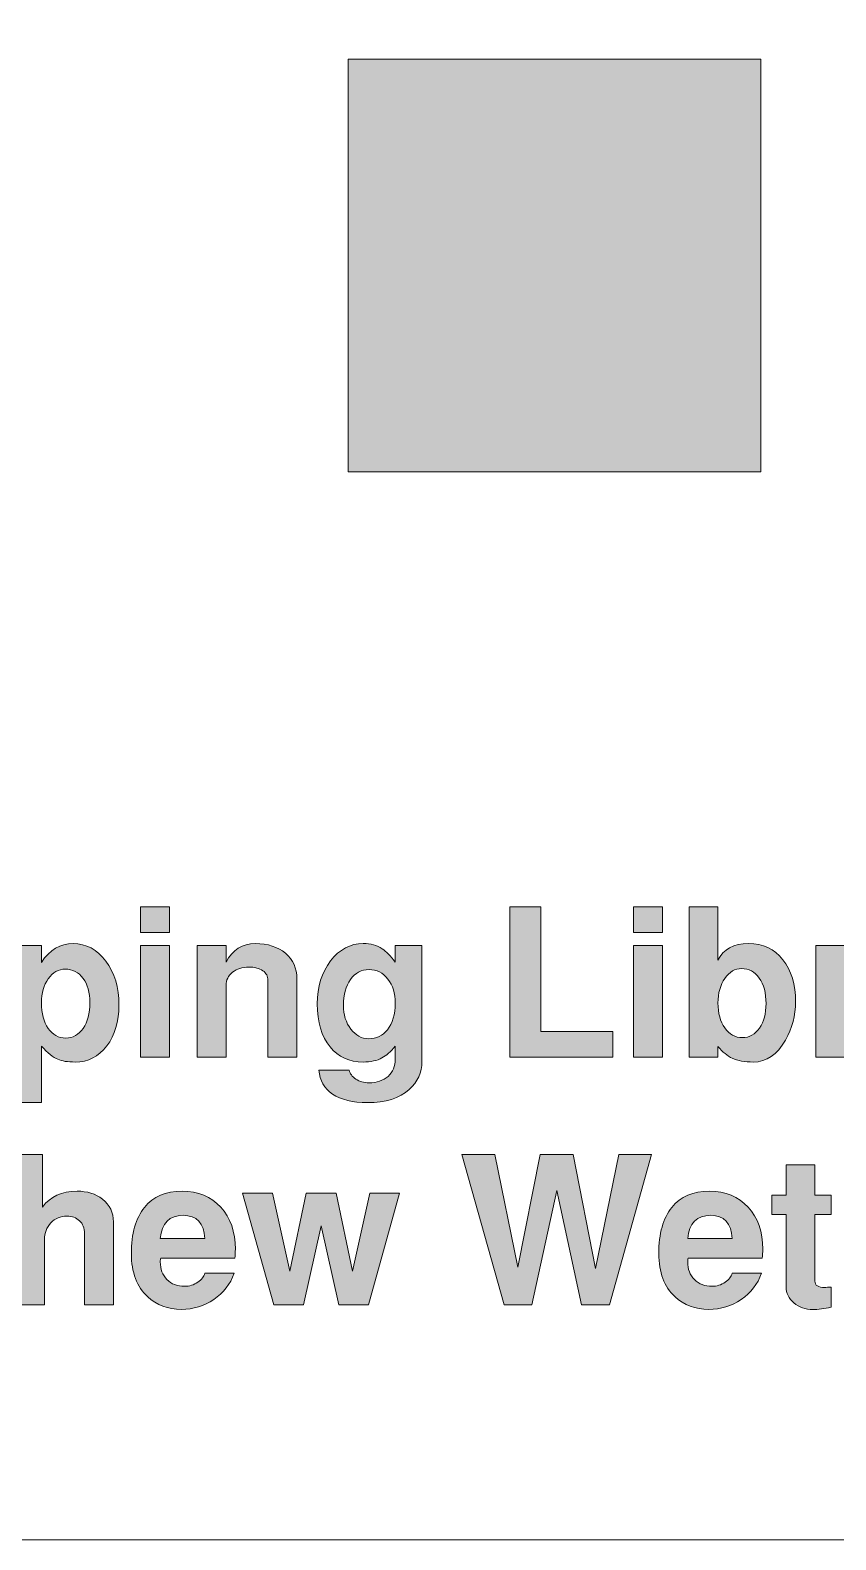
# Model space of a CAD drawing. Header units: inches. Extents: x 1.03 to 7.31, y -7.43 to -0.85.
# Drawn here: x 5.836 to 6.324, y -7.431 to -6.516 of the extents above; entities that cross this region are included whole.
import ezdxf

# ---------------------------------------------------------------- set-up
doc = ezdxf.new("R2010")
doc.units = ezdxf.units.IN
doc.header["$MEASUREMENT"] = 0
doc.layers.add('Layer 1', color=7, linetype='Continuous')

# ---------------------------------------------------------------- blocks, each defined once
blk = doc.blocks.new('block 2')
at = {"layer": 'Layer 1', "true_color": 0xffffff}
h = blk.add_hatch(color=7, dxfattribs=at)
h.dxf.hatch_style = 2
h.paths.add_polyline_path([(6.27901, -6.78349), (6.02901, -6.78349), (6.02901, -6.53349), (6.27901, -6.53349)])
at = {"layer": 'Layer 1', "lineweight": 0}
blk.add_lwpolyline([(6.27901, -6.78349), (6.02901, -6.78349), (6.02901, -6.53349), (6.27901, -6.53349), (6.27901, -6.78349)], dxfattribs=at)
blk = doc.blocks.new('block 51')
at = {"layer": 'Layer 1', "true_color": 0xed1f24}
h = blk.add_hatch(color=240, dxfattribs=at)
h.dxf.hatch_style = 2
h.paths.add_polyline_path([(5.92078, -7.06268), (5.90327, -7.06268), (5.90327, -7.04706), (5.92078, -7.04706)])
h.paths.add_polyline_path([(5.92078, -7.13818), (5.90327, -7.13818), (5.90327, -7.07043), (5.92078, -7.07043)])
h = blk.add_hatch(color=240, dxfattribs=at)
h.dxf.hatch_style = 2
h.paths.add_polyline_path([(6.18941, -7.13818), (6.12703, -7.13818), (6.12703, -7.04706), (6.14578, -7.04706), (6.14578, -7.12256), (6.18941, -7.12256)])
h = blk.add_hatch(color=240, dxfattribs=at)
h.dxf.hatch_style = 2
h.paths.add_polyline_path([(6.21941, -7.06268), (6.2019, -7.06268), (6.2019, -7.04706), (6.21941, -7.04706)])
h.paths.add_polyline_path([(6.21941, -7.13818), (6.2019, -7.13818), (6.2019, -7.07043), (6.21941, -7.07043)])
h = blk.add_hatch(color=240, dxfattribs=at)
h.dxf.hatch_style = 2
edge = h.paths.add_edge_path()
edge.add_spline(control_points=[(6.30004, -7.10468), (6.30004, -7.11285), (6.29799, -7.12056), (6.29391, -7.12781), (6.28891, -7.13664), (6.28241, -7.14106), (6.27441, -7.14106), (6.26924, -7.14106), (6.26499, -7.14031), (6.26166, -7.13881), (6.25874, -7.13739), (6.25587, -7.13502), (6.25303, -7.13169), (6.25303, -7.13169), (6.25303, -7.13818), (6.25303, -7.13818), (6.25303, -7.13818), (6.23553, -7.13818), (6.23553, -7.13818), (6.23553, -7.13818), (6.23553, -7.04706), (6.23553, -7.04706), (6.23553, -7.04706), (6.25303, -7.04706), (6.25303, -7.04706), (6.25303, -7.04706), (6.25303, -7.07943), (6.25303, -7.07943), (6.25628, -7.07269), (6.26245, -7.06931), (6.27153, -7.06931), (6.28028, -7.06931), (6.28722, -7.07256), (6.29234, -7.07906), (6.29747, -7.08556), (6.30004, -7.0941), (6.30004, -7.10468)], knot_values=[0, 0, 0, 0, 1, 1, 1, 2, 2, 2, 3, 3, 3, 4, 4, 4, 5, 5, 5, 6, 6, 6, 7, 7, 7, 8, 8, 8, 9, 9, 9, 10, 10, 10, 11, 11, 11, 12, 12, 12, 12], degree=3, periodic=1)
edge = h.paths.add_edge_path()
edge.add_spline(control_points=[(6.28216, -7.10569), (6.28216, -7.09927), (6.28079, -7.09412), (6.27805, -7.09024), (6.27531, -7.08637), (6.2717, -7.08443), (6.26722, -7.08443), (6.26332, -7.08443), (6.25998, -7.08641), (6.2572, -7.09037), (6.25442, -7.09433), (6.25303, -7.09931), (6.25303, -7.10531), (6.25303, -7.11148), (6.2544, -7.11652), (6.25714, -7.12044), (6.25988, -7.12435), (6.26344, -7.12631), (6.26784, -7.12631), (6.27207, -7.12631), (6.27552, -7.12437), (6.27818, -7.1205), (6.28083, -7.11662), (6.28216, -7.11168), (6.28216, -7.10569)], knot_values=[0, 0, 0, 0, 1, 1, 1, 2, 2, 2, 3, 3, 3, 4, 4, 4, 5, 5, 5, 6, 6, 6, 7, 7, 7, 8, 8, 8, 8], degree=3, periodic=1)
h = blk.add_hatch(color=240, dxfattribs=at)
h.dxf.hatch_style = 2
edge = h.paths.add_edge_path()
edge.add_spline(control_points=[(5.89015, -7.10656), (5.89015, -7.11656), (5.8877, -7.12481), (5.88278, -7.13131), (5.87786, -7.13781), (5.87144, -7.14106), (5.86353, -7.14106), (5.85903, -7.14106), (5.85557, -7.14052), (5.85315, -7.13943), (5.85031, -7.13818), (5.84698, -7.13552), (5.84315, -7.13144), (5.84315, -7.13144), (5.84315, -7.16568), (5.84315, -7.16568), (5.84315, -7.16568), (5.82565, -7.16568), (5.82565, -7.16568), (5.82565, -7.16568), (5.82565, -7.07043), (5.82565, -7.07043), (5.82565, -7.07043), (5.84315, -7.07043), (5.84315, -7.07043), (5.84315, -7.07043), (5.84315, -7.08068), (5.84315, -7.08068), (5.84823, -7.0731), (5.85465, -7.06931), (5.8624, -7.06931), (5.87032, -7.06931), (5.87692, -7.07285), (5.88222, -7.07994), (5.88751, -7.08702), (5.89015, -7.09589), (5.89015, -7.10656)], knot_values=[0, 0, 0, 0, 1, 1, 1, 2, 2, 2, 3, 3, 3, 4, 4, 4, 5, 5, 5, 6, 6, 6, 7, 7, 7, 8, 8, 8, 9, 9, 9, 10, 10, 10, 11, 11, 11, 12, 12, 12, 12], degree=3, periodic=1)
edge = h.paths.add_edge_path()
edge.add_spline(control_points=[(5.87252, -7.10506), (5.87252, -7.09898), (5.87115, -7.09408), (5.8684, -7.09037), (5.86565, -7.08666), (5.86203, -7.08481), (5.85752, -7.08481), (5.85353, -7.08481), (5.85013, -7.08674), (5.84734, -7.09062), (5.84454, -7.0945), (5.84315, -7.09935), (5.84315, -7.10518), (5.84315, -7.1116), (5.8445, -7.11677), (5.84722, -7.12069), (5.84992, -7.1246), (5.85348, -7.12656), (5.8579, -7.12656), (5.86223, -7.12656), (5.86576, -7.1246), (5.86846, -7.12069), (5.87117, -7.11677), (5.87252, -7.11156), (5.87252, -7.10506)], knot_values=[0, 0, 0, 0, 1, 1, 1, 2, 2, 2, 3, 3, 3, 4, 4, 4, 5, 5, 5, 6, 6, 6, 7, 7, 7, 8, 8, 8, 8], degree=3, periodic=1)
h = blk.add_hatch(color=240, dxfattribs=at)
h.dxf.hatch_style = 2
edge = h.paths.add_edge_path()
edge.add_spline(control_points=[(5.99791, -7.13818), (5.99791, -7.13818), (5.98041, -7.13818), (5.98041, -7.13818), (5.98041, -7.13818), (5.98041, -7.09168), (5.98041, -7.09168), (5.98041, -7.08919), (5.97936, -7.08721), (5.97728, -7.08575), (5.9752, -7.08429), (5.97236, -7.08356), (5.96878, -7.08356), (5.96486, -7.08356), (5.9616, -7.0846), (5.95897, -7.08668), (5.95635, -7.08877), (5.95503, -7.09139), (5.95503, -7.09456), (5.95503, -7.09456), (5.95503, -7.13818), (5.95503, -7.13818), (5.95503, -7.13818), (5.93753, -7.13818), (5.93753, -7.13818), (5.93753, -7.13818), (5.93753, -7.07043), (5.93753, -7.07043), (5.93753, -7.07043), (5.95503, -7.07043), (5.95503, -7.07043), (5.95503, -7.07043), (5.95503, -7.08056), (5.95503, -7.08056), (5.95895, -7.07306), (5.96486, -7.06931), (5.97279, -7.06931), (5.98037, -7.06931), (5.98645, -7.07127), (5.99103, -7.07518), (5.99561, -7.0791), (5.99791, -7.08427), (5.99791, -7.09068), (5.99791, -7.09068), (5.99791, -7.13818), (5.99791, -7.13818)], knot_values=[0, 0, 0, 0, 1, 1, 1, 2, 2, 2, 3, 3, 3, 4, 4, 4, 5, 5, 5, 6, 6, 6, 7, 7, 7, 8, 8, 8, 9, 9, 9, 10, 10, 10, 11, 11, 11, 12, 12, 12, 13, 13, 13, 14, 14, 14, 15, 15, 15, 15], degree=3, periodic=1)
h = blk.add_hatch(color=240, dxfattribs=at)
h.dxf.hatch_style = 2
edge = h.paths.add_edge_path()
edge.add_spline(control_points=[(6.07366, -7.14069), (6.07366, -7.14743), (6.07111, -7.1531), (6.06603, -7.15768), (6.06011, -7.16302), (6.05166, -7.16568), (6.04066, -7.16568), (6.03174, -7.16568), (6.02472, -7.16395), (6.01959, -7.1605), (6.01447, -7.15704), (6.0117, -7.15222), (6.01128, -7.14606), (6.01128, -7.14606), (6.02963, -7.14606), (6.02963, -7.14606), (6.03005, -7.14806), (6.03139, -7.14983), (6.03365, -7.15137), (6.03592, -7.15291), (6.03859, -7.15369), (6.04169, -7.15369), (6.04639, -7.15369), (6.0502, -7.15237), (6.05313, -7.14975), (6.05606, -7.14712), (6.05754, -7.14364), (6.05754, -7.13931), (6.05754, -7.13481), (6.05749, -7.13218), (6.05741, -7.13144), (6.05464, -7.13485), (6.052, -7.13723), (6.04949, -7.13856), (6.04647, -7.14022), (6.04266, -7.14106), (6.03805, -7.14106), (6.02968, -7.14106), (6.02302, -7.13802), (6.01807, -7.13193), (6.01288, -7.1256), (6.01028, -7.1169), (6.01028, -7.10581), (6.01028, -7.09548), (6.01296, -7.08681), (6.01832, -7.07981), (6.02369, -7.07281), (6.03031, -7.06931), (6.03818, -7.06931), (6.04262, -7.06931), (6.04643, -7.07035), (6.04961, -7.07244), (6.05196, -7.07402), (6.0546, -7.07673), (6.05754, -7.08056), (6.05754, -7.08056), (6.05754, -7.07043), (6.05754, -7.07043), (6.05754, -7.07043), (6.07366, -7.07043), (6.07366, -7.07043), (6.07366, -7.07043), (6.07366, -7.14069), (6.07366, -7.14069)], knot_values=[0, 0, 0, 0, 1, 1, 1, 2, 2, 2, 3, 3, 3, 4, 4, 4, 5, 5, 5, 6, 6, 6, 7, 7, 7, 8, 8, 8, 9, 9, 9, 10, 10, 10, 11, 11, 11, 12, 12, 12, 13, 13, 13, 14, 14, 14, 15, 15, 15, 16, 16, 16, 17, 17, 17, 18, 18, 18, 19, 19, 19, 20, 20, 20, 21, 21, 21, 21], degree=3, periodic=1)
edge = h.paths.add_edge_path()
edge.add_spline(control_points=[(6.05754, -7.10531), (6.05754, -7.09947), (6.05603, -7.09465), (6.05303, -7.09081), (6.05004, -7.08698), (6.04624, -7.08506), (6.04166, -7.08506), (6.03699, -7.08506), (6.03324, -7.08708), (6.03041, -7.09112), (6.02757, -7.09517), (6.02616, -7.10035), (6.02616, -7.10668), (6.02616, -7.11243), (6.02764, -7.11725), (6.03059, -7.12112), (6.03355, -7.12499), (6.03716, -7.12693), (6.04141, -7.12693), (6.04607, -7.12693), (6.04987, -7.12514), (6.05278, -7.12156), (6.05595, -7.11764), (6.05754, -7.11222), (6.05754, -7.10531)], knot_values=[0, 0, 0, 0, 1, 1, 1, 2, 2, 2, 3, 3, 3, 4, 4, 4, 5, 5, 5, 6, 6, 6, 7, 7, 7, 8, 8, 8, 8], degree=3, periodic=1)
h = blk.add_hatch(color=240, dxfattribs=at)
h.dxf.hatch_style = 2
edge = h.paths.add_edge_path()
edge.add_spline(control_points=[(6.35079, -7.08706), (6.34846, -7.08681), (6.34675, -7.08668), (6.34566, -7.08668), (6.34075, -7.08668), (6.33689, -7.088), (6.3341, -7.09062), (6.33131, -7.09325), (6.32992, -7.09656), (6.32992, -7.10056), (6.32992, -7.10056), (6.32992, -7.13818), (6.32992, -7.13818), (6.32992, -7.13818), (6.31241, -7.13818), (6.31241, -7.13818), (6.31241, -7.13818), (6.31241, -7.07043), (6.31241, -7.07043), (6.31241, -7.07043), (6.32992, -7.07043), (6.32992, -7.07043), (6.32992, -7.07043), (6.32992, -7.08356), (6.32992, -7.08356), (6.33116, -7.07956), (6.33367, -7.07619), (6.33742, -7.07343), (6.34117, -7.07069), (6.34492, -7.06931), (6.34867, -7.06931), (6.34908, -7.06931), (6.34979, -7.06939), (6.35079, -7.06956), (6.35079, -7.06956), (6.35079, -7.08706), (6.35079, -7.08706)], knot_values=[0, 0, 0, 0, 1, 1, 1, 2, 2, 2, 3, 3, 3, 4, 4, 4, 5, 5, 5, 6, 6, 6, 7, 7, 7, 8, 8, 8, 9, 9, 9, 10, 10, 10, 11, 11, 11, 12, 12, 12, 12], degree=3, periodic=1)
h = blk.add_hatch(color=240, dxfattribs=at)
h.dxf.hatch_style = 2
edge = h.paths.add_edge_path()
edge.add_spline(control_points=[(5.88678, -7.28818), (5.88678, -7.28818), (5.86928, -7.28818), (5.86928, -7.28818), (5.86928, -7.28818), (5.86928, -7.24495), (5.86928, -7.24495), (5.86928, -7.2417), (5.86828, -7.23913), (5.86628, -7.23725), (5.86428, -7.23537), (5.86174, -7.23443), (5.85865, -7.23443), (5.85474, -7.23443), (5.85148, -7.23579), (5.8489, -7.23851), (5.84632, -7.24122), (5.84502, -7.24462), (5.84502, -7.24871), (5.84502, -7.24871), (5.84502, -7.28818), (5.84502, -7.28818), (5.84502, -7.28818), (5.82627, -7.28818), (5.82627, -7.28818), (5.82627, -7.28818), (5.82627, -7.19706), (5.82627, -7.19706), (5.82627, -7.19706), (5.84378, -7.19706), (5.84378, -7.19706), (5.84378, -7.19706), (5.84378, -7.22893), (5.84378, -7.22893), (5.84852, -7.22251), (5.85552, -7.21931), (5.86477, -7.21931), (5.87086, -7.21931), (5.87598, -7.22093), (5.88015, -7.22418), (5.88457, -7.22768), (5.88678, -7.23227), (5.88678, -7.23793), (5.88678, -7.23793), (5.88678, -7.28818), (5.88678, -7.28818)], knot_values=[0, 0, 0, 0, 1, 1, 1, 2, 2, 2, 3, 3, 3, 4, 4, 4, 5, 5, 5, 6, 6, 6, 7, 7, 7, 8, 8, 8, 9, 9, 9, 10, 10, 10, 11, 11, 11, 12, 12, 12, 13, 13, 13, 14, 14, 14, 15, 15, 15, 15], degree=3, periodic=1)
h = blk.add_hatch(color=240, dxfattribs=at)
h.dxf.hatch_style = 2
h.paths.add_polyline_path([(6.21279, -7.19706), (6.18729, -7.28818), (6.17042, -7.28818), (6.15533, -7.21888), (6.14035, -7.28818), (6.12345, -7.28818), (6.09791, -7.19706), (6.11778, -7.19706), (6.13179, -7.26531), (6.14541, -7.19706), (6.16529, -7.19706), (6.17891, -7.26606), (6.19291, -7.19706)])
h = blk.add_hatch(color=240, dxfattribs=at)
h.dxf.hatch_style = 2
edge = h.paths.add_edge_path()
edge.add_spline(control_points=[(6.32154, -7.28956), (6.31745, -7.29055), (6.31374, -7.29106), (6.31041, -7.29106), (6.306, -7.29106), (6.30221, -7.2897), (6.29904, -7.28699), (6.29587, -7.28429), (6.29428, -7.28105), (6.29428, -7.2773), (6.29428, -7.2773), (6.29428, -7.23343), (6.29428, -7.23343), (6.29428, -7.23343), (6.28566, -7.23343), (6.28566, -7.23343), (6.28566, -7.23343), (6.28566, -7.22181), (6.28566, -7.22181), (6.28566, -7.22181), (6.29428, -7.22181), (6.29428, -7.22181), (6.29428, -7.22181), (6.29428, -7.20343), (6.29428, -7.20343), (6.29428, -7.20343), (6.31179, -7.20343), (6.31179, -7.20343), (6.31179, -7.20343), (6.31179, -7.22181), (6.31179, -7.22181), (6.31179, -7.22181), (6.32154, -7.22181), (6.32154, -7.22181), (6.32154, -7.22181), (6.32154, -7.23343), (6.32154, -7.23343), (6.32154, -7.23343), (6.31179, -7.23343), (6.31179, -7.23343), (6.31179, -7.23343), (6.31179, -7.2738), (6.31179, -7.2738), (6.31179, -7.27639), (6.31374, -7.27768), (6.31766, -7.27768), (6.31858, -7.2776), (6.31987, -7.27751), (6.32154, -7.27743), (6.32154, -7.27743), (6.32154, -7.28956), (6.32154, -7.28956)], knot_values=[0, 0, 0, 0, 1, 1, 1, 2, 2, 2, 3, 3, 3, 4, 4, 4, 5, 5, 5, 6, 6, 6, 7, 7, 7, 8, 8, 8, 9, 9, 9, 10, 10, 10, 11, 11, 11, 12, 12, 12, 13, 13, 13, 14, 14, 14, 15, 15, 15, 16, 16, 16, 17, 17, 17, 17], degree=3, periodic=1)
h = blk.add_hatch(color=240, dxfattribs=at)
h.dxf.hatch_style = 2
edge = h.paths.add_edge_path()
edge.add_spline(control_points=[(5.96066, -7.25443), (5.96066, -7.25643), (5.96054, -7.25823), (5.96029, -7.25981), (5.96029, -7.25981), (5.91541, -7.25981), (5.91541, -7.25981), (5.91524, -7.26031), (5.91516, -7.2611), (5.91516, -7.26218), (5.91516, -7.2666), (5.91652, -7.27016), (5.91924, -7.27287), (5.92197, -7.27558), (5.92552, -7.27693), (5.9299, -7.27693), (5.93279, -7.27693), (5.93547, -7.2761), (5.93795, -7.27443), (5.94018, -7.27285), (5.94158, -7.27106), (5.94216, -7.26906), (5.94216, -7.26906), (5.95991, -7.26906), (5.95991, -7.26906), (5.95757, -7.27564), (5.95347, -7.28093), (5.9476, -7.28493), (5.94172, -7.28893), (5.93516, -7.29093), (5.92791, -7.29093), (5.91983, -7.29093), (5.91303, -7.28839), (5.90753, -7.2833), (5.90095, -7.27722), (5.89766, -7.26851), (5.89766, -7.25718), (5.89766, -7.24502), (5.9003, -7.23566), (5.90559, -7.22912), (5.91089, -7.22257), (5.91849, -7.21931), (5.92841, -7.21931), (5.93808, -7.21931), (5.94587, -7.22253), (5.95178, -7.22899), (5.9577, -7.23545), (5.96066, -7.24393), (5.96066, -7.25443)], knot_values=[0, 0, 0, 0, 1, 1, 1, 2, 2, 2, 3, 3, 3, 4, 4, 4, 5, 5, 5, 6, 6, 6, 7, 7, 7, 8, 8, 8, 9, 9, 9, 10, 10, 10, 11, 11, 11, 12, 12, 12, 13, 13, 13, 14, 14, 14, 15, 15, 15, 16, 16, 16, 16], degree=3, periodic=1)
edge = h.paths.add_edge_path()
edge.add_spline(control_points=[(5.94216, -7.24805), (5.94165, -7.23864), (5.93728, -7.23393), (5.92904, -7.23393), (5.92071, -7.23393), (5.91608, -7.23864), (5.91516, -7.24805), (5.91516, -7.24805), (5.94216, -7.24805), (5.94216, -7.24805)], knot_values=[0, 0, 0, 0, 1, 1, 1, 2, 2, 2, 3, 3, 3, 3], degree=3, periodic=1)
h = blk.add_hatch(color=240, dxfattribs=at)
h.dxf.hatch_style = 2
h.paths.add_polyline_path([(6.06016, -7.22043), (6.04129, -7.28818), (6.0233, -7.28818), (6.01266, -7.24033), (6.00193, -7.28818), (5.98391, -7.28818), (5.96503, -7.22043), (5.98315, -7.22043), (5.99366, -7.26781), (6.00353, -7.22043), (6.02166, -7.22043), (6.03153, -7.26768), (6.04203, -7.22043)])
h = blk.add_hatch(color=240, dxfattribs=at)
h.dxf.hatch_style = 2
edge = h.paths.add_edge_path()
edge.add_spline(control_points=[(6.28016, -7.25443), (6.28016, -7.25643), (6.28004, -7.25823), (6.27979, -7.25981), (6.27979, -7.25981), (6.23491, -7.25981), (6.23491, -7.25981), (6.23475, -7.26031), (6.23467, -7.2611), (6.23467, -7.26218), (6.23467, -7.2666), (6.23602, -7.27016), (6.23875, -7.27287), (6.24148, -7.27558), (6.24502, -7.27693), (6.2494, -7.27693), (6.25229, -7.27693), (6.25498, -7.2761), (6.25745, -7.27443), (6.25968, -7.27285), (6.26109, -7.27106), (6.26166, -7.26906), (6.26166, -7.26906), (6.27941, -7.26906), (6.27941, -7.26906), (6.27708, -7.27564), (6.27298, -7.28093), (6.2671, -7.28493), (6.26122, -7.28893), (6.25467, -7.29093), (6.24742, -7.29093), (6.23933, -7.29093), (6.23254, -7.28839), (6.22704, -7.2833), (6.22045, -7.27722), (6.21716, -7.26851), (6.21716, -7.25718), (6.21716, -7.24502), (6.21981, -7.23566), (6.2251, -7.22912), (6.23039, -7.22257), (6.238, -7.21931), (6.24791, -7.21931), (6.25758, -7.21931), (6.26537, -7.22253), (6.27129, -7.22899), (6.27721, -7.23545), (6.28016, -7.24393), (6.28016, -7.25443)], knot_values=[0, 0, 0, 0, 1, 1, 1, 2, 2, 2, 3, 3, 3, 4, 4, 4, 5, 5, 5, 6, 6, 6, 7, 7, 7, 8, 8, 8, 9, 9, 9, 10, 10, 10, 11, 11, 11, 12, 12, 12, 13, 13, 13, 14, 14, 14, 15, 15, 15, 16, 16, 16, 16], degree=3, periodic=1)
edge = h.paths.add_edge_path()
edge.add_spline(control_points=[(6.26166, -7.24805), (6.26116, -7.23864), (6.25678, -7.23393), (6.24854, -7.23393), (6.24021, -7.23393), (6.23559, -7.23864), (6.23467, -7.24805), (6.23467, -7.24805), (6.26166, -7.24805), (6.26166, -7.24805)], knot_values=[0, 0, 0, 0, 1, 1, 1, 2, 2, 2, 3, 3, 3, 3], degree=3, periodic=1)
at = {"layer": 'Layer 1', "lineweight": 0}
for points in [[(5.92078, -7.06268), (5.90327, -7.06268), (5.90327, -7.04706), (5.92078, -7.04706), (5.92078, -7.06268)], [(6.18941, -7.13818), (6.12703, -7.13818), (6.12703, -7.04706), (6.14578, -7.04706), (6.14578, -7.12256), (6.18941, -7.12256), (6.18941, -7.13818)], [(6.21941, -7.06268), (6.2019, -7.06268), (6.2019, -7.04706), (6.21941, -7.04706), (6.21941, -7.06268)], [(5.92078, -7.13818), (5.90327, -7.13818), (5.90327, -7.07043), (5.92078, -7.07043), (5.92078, -7.13818)], [(6.21941, -7.13818), (6.2019, -7.13818), (6.2019, -7.07043), (6.21941, -7.07043), (6.21941, -7.13818)], [(6.21279, -7.19706), (6.18729, -7.28818), (6.17042, -7.28818), (6.15533, -7.21888), (6.14035, -7.28818), (6.12345, -7.28818), (6.09791, -7.19706), (6.11778, -7.19706), (6.13179, -7.26531), (6.14541, -7.19706), (6.16529, -7.19706), (6.17891, -7.26606), (6.19291, -7.19706), (6.21279, -7.19706)], [(6.06016, -7.22043), (6.04129, -7.28818), (6.0233, -7.28818), (6.01266, -7.24033), (6.00193, -7.28818), (5.98391, -7.28818), (5.96503, -7.22043), (5.98315, -7.22043), (5.99366, -7.26781), (6.00353, -7.22043), (6.02166, -7.22043), (6.03153, -7.26768), (6.04203, -7.22043), (6.06016, -7.22043)]]:
    blk.add_lwpolyline(points, dxfattribs=at)
for points, knots in [([(6.30004, -7.10468), (6.30004, -7.11285), (6.29799, -7.12056), (6.29391, -7.12781), (6.28891, -7.13664), (6.28241, -7.14106), (6.27441, -7.14106), (6.26924, -7.14106), (6.26499, -7.14031), (6.26166, -7.13881), (6.25874, -7.13739), (6.25587, -7.13502), (6.25303, -7.13169), (6.25303, -7.13169), (6.25303, -7.13818), (6.25303, -7.13818), (6.25303, -7.13818), (6.23553, -7.13818), (6.23553, -7.13818), (6.23553, -7.13818), (6.23553, -7.04706), (6.23553, -7.04706), (6.23553, -7.04706), (6.25303, -7.04706), (6.25303, -7.04706), (6.25303, -7.04706), (6.25303, -7.07943), (6.25303, -7.07943), (6.25628, -7.07269), (6.26245, -7.06931), (6.27153, -7.06931), (6.28028, -7.06931), (6.28722, -7.07256), (6.29234, -7.07906), (6.29747, -7.08556), (6.30004, -7.0941), (6.30004, -7.10468)], [0, 0, 0, 0, 1, 1, 1, 2, 2, 2, 3, 3, 3, 4, 4, 4, 5, 5, 5, 6, 6, 6, 7, 7, 7, 8, 8, 8, 9, 9, 9, 10, 10, 10, 11, 11, 11, 12, 12, 12, 12]), ([(5.89015, -7.10656), (5.89015, -7.11656), (5.8877, -7.12481), (5.88278, -7.13131), (5.87786, -7.13781), (5.87144, -7.14106), (5.86353, -7.14106), (5.85903, -7.14106), (5.85557, -7.14052), (5.85315, -7.13943), (5.85031, -7.13818), (5.84698, -7.13552), (5.84315, -7.13144), (5.84315, -7.13144), (5.84315, -7.16568), (5.84315, -7.16568), (5.84315, -7.16568), (5.82565, -7.16568), (5.82565, -7.16568), (5.82565, -7.16568), (5.82565, -7.07043), (5.82565, -7.07043), (5.82565, -7.07043), (5.84315, -7.07043), (5.84315, -7.07043), (5.84315, -7.07043), (5.84315, -7.08068), (5.84315, -7.08068), (5.84823, -7.0731), (5.85465, -7.06931), (5.8624, -7.06931), (5.87032, -7.06931), (5.87692, -7.07285), (5.88222, -7.07994), (5.88751, -7.08702), (5.89015, -7.09589), (5.89015, -7.10656)], [0, 0, 0, 0, 1, 1, 1, 2, 2, 2, 3, 3, 3, 4, 4, 4, 5, 5, 5, 6, 6, 6, 7, 7, 7, 8, 8, 8, 9, 9, 9, 10, 10, 10, 11, 11, 11, 12, 12, 12, 12]), ([(5.99791, -7.13818), (5.99791, -7.13818), (5.98041, -7.13818), (5.98041, -7.13818), (5.98041, -7.13818), (5.98041, -7.09168), (5.98041, -7.09168), (5.98041, -7.08919), (5.97936, -7.08721), (5.97728, -7.08575), (5.9752, -7.08429), (5.97236, -7.08356), (5.96878, -7.08356), (5.96486, -7.08356), (5.9616, -7.0846), (5.95897, -7.08668), (5.95635, -7.08877), (5.95503, -7.09139), (5.95503, -7.09456), (5.95503, -7.09456), (5.95503, -7.13818), (5.95503, -7.13818), (5.95503, -7.13818), (5.93753, -7.13818), (5.93753, -7.13818), (5.93753, -7.13818), (5.93753, -7.07043), (5.93753, -7.07043), (5.93753, -7.07043), (5.95503, -7.07043), (5.95503, -7.07043), (5.95503, -7.07043), (5.95503, -7.08056), (5.95503, -7.08056), (5.95895, -7.07306), (5.96486, -7.06931), (5.97279, -7.06931), (5.98037, -7.06931), (5.98645, -7.07127), (5.99103, -7.07518), (5.99561, -7.0791), (5.99791, -7.08427), (5.99791, -7.09068), (5.99791, -7.09068), (5.99791, -7.13818), (5.99791, -7.13818)], [0, 0, 0, 0, 1, 1, 1, 2, 2, 2, 3, 3, 3, 4, 4, 4, 5, 5, 5, 6, 6, 6, 7, 7, 7, 8, 8, 8, 9, 9, 9, 10, 10, 10, 11, 11, 11, 12, 12, 12, 13, 13, 13, 14, 14, 14, 15, 15, 15, 15]), ([(6.07366, -7.14069), (6.07366, -7.14743), (6.07111, -7.1531), (6.06603, -7.15768), (6.06011, -7.16302), (6.05166, -7.16568), (6.04066, -7.16568), (6.03174, -7.16568), (6.02472, -7.16395), (6.01959, -7.1605), (6.01447, -7.15704), (6.0117, -7.15222), (6.01128, -7.14606), (6.01128, -7.14606), (6.02963, -7.14606), (6.02963, -7.14606), (6.03005, -7.14806), (6.03139, -7.14983), (6.03365, -7.15137), (6.03592, -7.15291), (6.03859, -7.15369), (6.04169, -7.15369), (6.04639, -7.15369), (6.0502, -7.15237), (6.05313, -7.14975), (6.05606, -7.14712), (6.05754, -7.14364), (6.05754, -7.13931), (6.05754, -7.13481), (6.05749, -7.13218), (6.05741, -7.13144), (6.05464, -7.13485), (6.052, -7.13723), (6.04949, -7.13856), (6.04647, -7.14022), (6.04266, -7.14106), (6.03805, -7.14106), (6.02968, -7.14106), (6.02302, -7.13802), (6.01807, -7.13193), (6.01288, -7.1256), (6.01028, -7.1169), (6.01028, -7.10581), (6.01028, -7.09548), (6.01296, -7.08681), (6.01832, -7.07981), (6.02369, -7.07281), (6.03031, -7.06931), (6.03818, -7.06931), (6.04262, -7.06931), (6.04643, -7.07035), (6.04961, -7.07244), (6.05196, -7.07402), (6.0546, -7.07673), (6.05754, -7.08056), (6.05754, -7.08056), (6.05754, -7.07043), (6.05754, -7.07043), (6.05754, -7.07043), (6.07366, -7.07043), (6.07366, -7.07043), (6.07366, -7.07043), (6.07366, -7.14069), (6.07366, -7.14069)], [0, 0, 0, 0, 1, 1, 1, 2, 2, 2, 3, 3, 3, 4, 4, 4, 5, 5, 5, 6, 6, 6, 7, 7, 7, 8, 8, 8, 9, 9, 9, 10, 10, 10, 11, 11, 11, 12, 12, 12, 13, 13, 13, 14, 14, 14, 15, 15, 15, 16, 16, 16, 17, 17, 17, 18, 18, 18, 19, 19, 19, 20, 20, 20, 21, 21, 21, 21]), ([(6.35079, -7.08706), (6.34846, -7.08681), (6.34675, -7.08668), (6.34566, -7.08668), (6.34075, -7.08668), (6.33689, -7.088), (6.3341, -7.09062), (6.33131, -7.09325), (6.32992, -7.09656), (6.32992, -7.10056), (6.32992, -7.10056), (6.32992, -7.13818), (6.32992, -7.13818), (6.32992, -7.13818), (6.31241, -7.13818), (6.31241, -7.13818), (6.31241, -7.13818), (6.31241, -7.07043), (6.31241, -7.07043), (6.31241, -7.07043), (6.32992, -7.07043), (6.32992, -7.07043), (6.32992, -7.07043), (6.32992, -7.08356), (6.32992, -7.08356), (6.33116, -7.07956), (6.33367, -7.07619), (6.33742, -7.07343), (6.34117, -7.07069), (6.34492, -7.06931), (6.34867, -7.06931), (6.34908, -7.06931), (6.34979, -7.06939), (6.35079, -7.06956), (6.35079, -7.06956), (6.35079, -7.08706), (6.35079, -7.08706)], [0, 0, 0, 0, 1, 1, 1, 2, 2, 2, 3, 3, 3, 4, 4, 4, 5, 5, 5, 6, 6, 6, 7, 7, 7, 8, 8, 8, 9, 9, 9, 10, 10, 10, 11, 11, 11, 12, 12, 12, 12]), ([(5.87252, -7.10506), (5.87252, -7.09898), (5.87115, -7.09408), (5.8684, -7.09037), (5.86565, -7.08666), (5.86203, -7.08481), (5.85752, -7.08481), (5.85353, -7.08481), (5.85013, -7.08674), (5.84734, -7.09062), (5.84454, -7.0945), (5.84315, -7.09935), (5.84315, -7.10518), (5.84315, -7.1116), (5.8445, -7.11677), (5.84722, -7.12069), (5.84992, -7.1246), (5.85348, -7.12656), (5.8579, -7.12656), (5.86223, -7.12656), (5.86576, -7.1246), (5.86846, -7.12069), (5.87117, -7.11677), (5.87252, -7.11156), (5.87252, -7.10506)], [0, 0, 0, 0, 1, 1, 1, 2, 2, 2, 3, 3, 3, 4, 4, 4, 5, 5, 5, 6, 6, 6, 7, 7, 7, 8, 8, 8, 8]), ([(6.05754, -7.10531), (6.05754, -7.09947), (6.05603, -7.09465), (6.05303, -7.09081), (6.05004, -7.08698), (6.04624, -7.08506), (6.04166, -7.08506), (6.03699, -7.08506), (6.03324, -7.08708), (6.03041, -7.09112), (6.02757, -7.09517), (6.02616, -7.10035), (6.02616, -7.10668), (6.02616, -7.11243), (6.02764, -7.11725), (6.03059, -7.12112), (6.03355, -7.12499), (6.03716, -7.12693), (6.04141, -7.12693), (6.04607, -7.12693), (6.04987, -7.12514), (6.05278, -7.12156), (6.05595, -7.11764), (6.05754, -7.11222), (6.05754, -7.10531)], [0, 0, 0, 0, 1, 1, 1, 2, 2, 2, 3, 3, 3, 4, 4, 4, 5, 5, 5, 6, 6, 6, 7, 7, 7, 8, 8, 8, 8]), ([(6.28216, -7.10569), (6.28216, -7.09927), (6.28079, -7.09412), (6.27805, -7.09024), (6.27531, -7.08637), (6.2717, -7.08443), (6.26722, -7.08443), (6.26332, -7.08443), (6.25998, -7.08641), (6.2572, -7.09037), (6.25442, -7.09433), (6.25303, -7.09931), (6.25303, -7.10531), (6.25303, -7.11148), (6.2544, -7.11652), (6.25714, -7.12044), (6.25988, -7.12435), (6.26344, -7.12631), (6.26784, -7.12631), (6.27207, -7.12631), (6.27552, -7.12437), (6.27818, -7.1205), (6.28083, -7.11662), (6.28216, -7.11168), (6.28216, -7.10569)], [0, 0, 0, 0, 1, 1, 1, 2, 2, 2, 3, 3, 3, 4, 4, 4, 5, 5, 5, 6, 6, 6, 7, 7, 7, 8, 8, 8, 8]), ([(5.88678, -7.28818), (5.88678, -7.28818), (5.86928, -7.28818), (5.86928, -7.28818), (5.86928, -7.28818), (5.86928, -7.24495), (5.86928, -7.24495), (5.86928, -7.2417), (5.86828, -7.23913), (5.86628, -7.23725), (5.86428, -7.23537), (5.86174, -7.23443), (5.85865, -7.23443), (5.85474, -7.23443), (5.85148, -7.23579), (5.8489, -7.23851), (5.84632, -7.24122), (5.84502, -7.24462), (5.84502, -7.24871), (5.84502, -7.24871), (5.84502, -7.28818), (5.84502, -7.28818), (5.84502, -7.28818), (5.82627, -7.28818), (5.82627, -7.28818), (5.82627, -7.28818), (5.82627, -7.19706), (5.82627, -7.19706), (5.82627, -7.19706), (5.84378, -7.19706), (5.84378, -7.19706), (5.84378, -7.19706), (5.84378, -7.22893), (5.84378, -7.22893), (5.84852, -7.22251), (5.85552, -7.21931), (5.86477, -7.21931), (5.87086, -7.21931), (5.87598, -7.22093), (5.88015, -7.22418), (5.88457, -7.22768), (5.88678, -7.23227), (5.88678, -7.23793), (5.88678, -7.23793), (5.88678, -7.28818), (5.88678, -7.28818)], [0, 0, 0, 0, 1, 1, 1, 2, 2, 2, 3, 3, 3, 4, 4, 4, 5, 5, 5, 6, 6, 6, 7, 7, 7, 8, 8, 8, 9, 9, 9, 10, 10, 10, 11, 11, 11, 12, 12, 12, 13, 13, 13, 14, 14, 14, 15, 15, 15, 15]), ([(6.32154, -7.28956), (6.31745, -7.29055), (6.31374, -7.29106), (6.31041, -7.29106), (6.306, -7.29106), (6.30221, -7.2897), (6.29904, -7.28699), (6.29587, -7.28429), (6.29428, -7.28105), (6.29428, -7.2773), (6.29428, -7.2773), (6.29428, -7.23343), (6.29428, -7.23343), (6.29428, -7.23343), (6.28566, -7.23343), (6.28566, -7.23343), (6.28566, -7.23343), (6.28566, -7.22181), (6.28566, -7.22181), (6.28566, -7.22181), (6.29428, -7.22181), (6.29428, -7.22181), (6.29428, -7.22181), (6.29428, -7.20343), (6.29428, -7.20343), (6.29428, -7.20343), (6.31179, -7.20343), (6.31179, -7.20343), (6.31179, -7.20343), (6.31179, -7.22181), (6.31179, -7.22181), (6.31179, -7.22181), (6.32154, -7.22181), (6.32154, -7.22181), (6.32154, -7.22181), (6.32154, -7.23343), (6.32154, -7.23343), (6.32154, -7.23343), (6.31179, -7.23343), (6.31179, -7.23343), (6.31179, -7.23343), (6.31179, -7.2738), (6.31179, -7.2738), (6.31179, -7.27639), (6.31374, -7.27768), (6.31766, -7.27768), (6.31858, -7.2776), (6.31987, -7.27751), (6.32154, -7.27743), (6.32154, -7.27743), (6.32154, -7.28956), (6.32154, -7.28956)], [0, 0, 0, 0, 1, 1, 1, 2, 2, 2, 3, 3, 3, 4, 4, 4, 5, 5, 5, 6, 6, 6, 7, 7, 7, 8, 8, 8, 9, 9, 9, 10, 10, 10, 11, 11, 11, 12, 12, 12, 13, 13, 13, 14, 14, 14, 15, 15, 15, 16, 16, 16, 17, 17, 17, 17]), ([(5.96066, -7.25443), (5.96066, -7.25643), (5.96054, -7.25823), (5.96029, -7.25981), (5.96029, -7.25981), (5.91541, -7.25981), (5.91541, -7.25981), (5.91524, -7.26031), (5.91516, -7.2611), (5.91516, -7.26218), (5.91516, -7.2666), (5.91652, -7.27016), (5.91924, -7.27287), (5.92197, -7.27558), (5.92552, -7.27693), (5.9299, -7.27693), (5.93279, -7.27693), (5.93547, -7.2761), (5.93795, -7.27443), (5.94018, -7.27285), (5.94158, -7.27106), (5.94216, -7.26906), (5.94216, -7.26906), (5.95991, -7.26906), (5.95991, -7.26906), (5.95757, -7.27564), (5.95347, -7.28093), (5.9476, -7.28493), (5.94172, -7.28893), (5.93516, -7.29093), (5.92791, -7.29093), (5.91983, -7.29093), (5.91303, -7.28839), (5.90753, -7.2833), (5.90095, -7.27722), (5.89766, -7.26851), (5.89766, -7.25718), (5.89766, -7.24502), (5.9003, -7.23566), (5.90559, -7.22912), (5.91089, -7.22257), (5.91849, -7.21931), (5.92841, -7.21931), (5.93808, -7.21931), (5.94587, -7.22253), (5.95178, -7.22899), (5.9577, -7.23545), (5.96066, -7.24393), (5.96066, -7.25443)], [0, 0, 0, 0, 1, 1, 1, 2, 2, 2, 3, 3, 3, 4, 4, 4, 5, 5, 5, 6, 6, 6, 7, 7, 7, 8, 8, 8, 9, 9, 9, 10, 10, 10, 11, 11, 11, 12, 12, 12, 13, 13, 13, 14, 14, 14, 15, 15, 15, 16, 16, 16, 16]), ([(6.28016, -7.25443), (6.28016, -7.25643), (6.28004, -7.25823), (6.27979, -7.25981), (6.27979, -7.25981), (6.23491, -7.25981), (6.23491, -7.25981), (6.23475, -7.26031), (6.23467, -7.2611), (6.23467, -7.26218), (6.23467, -7.2666), (6.23602, -7.27016), (6.23875, -7.27287), (6.24148, -7.27558), (6.24502, -7.27693), (6.2494, -7.27693), (6.25229, -7.27693), (6.25498, -7.2761), (6.25745, -7.27443), (6.25968, -7.27285), (6.26109, -7.27106), (6.26166, -7.26906), (6.26166, -7.26906), (6.27941, -7.26906), (6.27941, -7.26906), (6.27708, -7.27564), (6.27298, -7.28093), (6.2671, -7.28493), (6.26122, -7.28893), (6.25467, -7.29093), (6.24742, -7.29093), (6.23933, -7.29093), (6.23254, -7.28839), (6.22704, -7.2833), (6.22045, -7.27722), (6.21716, -7.26851), (6.21716, -7.25718), (6.21716, -7.24502), (6.21981, -7.23566), (6.2251, -7.22912), (6.23039, -7.22257), (6.238, -7.21931), (6.24791, -7.21931), (6.25758, -7.21931), (6.26537, -7.22253), (6.27129, -7.22899), (6.27721, -7.23545), (6.28016, -7.24393), (6.28016, -7.25443)], [0, 0, 0, 0, 1, 1, 1, 2, 2, 2, 3, 3, 3, 4, 4, 4, 5, 5, 5, 6, 6, 6, 7, 7, 7, 8, 8, 8, 9, 9, 9, 10, 10, 10, 11, 11, 11, 12, 12, 12, 13, 13, 13, 14, 14, 14, 15, 15, 15, 16, 16, 16, 16]), ([(5.94216, -7.24805), (5.94165, -7.23864), (5.93728, -7.23393), (5.92904, -7.23393), (5.92071, -7.23393), (5.91608, -7.23864), (5.91516, -7.24805), (5.91516, -7.24805), (5.94216, -7.24805), (5.94216, -7.24805)], [0, 0, 0, 0, 1, 1, 1, 2, 2, 2, 3, 3, 3, 3]), ([(6.26166, -7.24805), (6.26116, -7.23864), (6.25678, -7.23393), (6.24854, -7.23393), (6.24021, -7.23393), (6.23559, -7.23864), (6.23467, -7.24805), (6.23467, -7.24805), (6.26166, -7.24805), (6.26166, -7.24805)], [0, 0, 0, 0, 1, 1, 1, 2, 2, 2, 3, 3, 3, 3])]:
    blk.add_open_spline(points, degree=3, knots=knots, dxfattribs=at)
blk = doc.blocks.new('block 50')
at = {"layer": 'Layer 1'}
blk.add_blockref('block 51', (0, 0), dxfattribs=at)
blk = doc.blocks.new('block 48')
at = {"layer": 'Layer 1'}
blk.add_blockref('block 50', (0, 0), dxfattribs=at)

msp = doc.modelspace()

# ---------------------------------------------------------------- linework, layer by layer
at = {"layer": 'Layer 1', "color": 7, "lineweight": 5, "true_color": 0xffffff}
msp.add_lwpolyline([(7.30854, -7.43052), (1.03326, -7.43052), (1.03326, -0.84767), (7.30854, -0.84767), (7.30854, -7.43052)], dxfattribs=at)

# ---------------------------------------------------------------- block references
at = {"layer": 'Layer 1'}
for name in ['block 2', 'block 48']:
    msp.add_blockref(name, (0, 0), dxfattribs=at)

doc.saveas('drawing.dxf')
